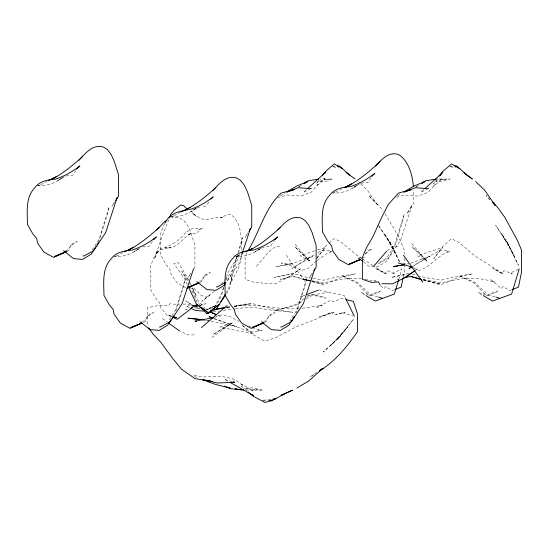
<?xml version="1.0" encoding="UTF-8"?>
<svg xmlns="http://www.w3.org/2000/svg" width="549" height="549" viewBox="0 0 549 549"><rect width="100%" height="100%" fill="white"/><g stroke="black" fill="none" stroke-linecap="round" stroke-linejoin="round"><path stroke-width="0.41" stroke-dasharray="2.75 2.06" d="M403.309 276.792L404.284 272.009L404.284 264.295M223.402 287.628L221.995 292.404L214.954 306.507M226.456 277.279L227.629 273.292L238.431 255.086M223.923 287.141L221.302 295.911L216.361 305.656M237.992 252.814L242.528 237.696L238.836 251.559M237.628 255.532L231.664 273.759L226.257 282.289M398.752 279.475L401.943 268.935L392.906 273.196L394.971 274.102L388.198 270.966L386.331 270.932L384.684 273.526L375.495 268.365L386.503 273.56L384.684 273.526L374.006 266.128M242.253 253.281L238.98 263.527L226.943 281.623M236.969 255.964L232.364 270.115L225.385 281.026M98.353 242.83L107.206 215.064L109.217 206.767L99.046 239.186L91.635 250.783M175.893 310.645L183.709 286.05L185.713 277.753L175.55 310.171L168.57 321.083M296.35 313.026L304.949 286.05L306.953 277.753L296.789 310.171L289.81 321.083M239.199 254.516L235.672 264.433L228.61 288.513L226.504 292.123M168.811 219.531L161.88 237.01L154.489 258.922L157.741 250.522L152.821 259.924L150.399 267.253L150.399 289.103L155.724 298.34L159.594 302.87L160.562 307.564L166.848 315.167L171.686 316.444M247.064 252.849L245.108 257.44L245.108 279.29L254.427 282.447L261.2 281.912L262.889 284.979M164.686 223.635L163.183 226.298L160.761 233.462L160.761 255.312L166.086 264.721L169.957 269.326L170.924 274.129L177.21 283.044L186.893 288.335M114.487 202.025L111.9 206.321L114.693 202.018M190.99 273.011L188.403 277.307L190.729 273.725M247.798 232.954L245.218 237.25L247.077 234.382M312.23 273.011L309.643 277.307L312.429 273.004M226.373 293.681L229.825 287.985L232.165 275.385L230.758 282.9C236.029 273.347 242.171 262.95 241.354 251.682M75.913 170.471L72.928 175.138L68.275 175.337L63.629 177.114L57.583 180.69L63.252 177.128M152.416 241.457L149.431 246.124L144.778 246.323L140.901 247.805M208.805 202.066L206.246 206.067L201.593 206.266M274.939 239.453L270.671 246.124L266.018 246.323L261.365 248.1M370.904 177.89L367.912 182.556L363.266 182.755L358.614 184.539L352.568 188.108L358.236 184.546M193.975 268.701L194.909 267.267L194.909 245.417L190.819 232.433L187.566 225.296L183.846 220.561L180.113 218.131L174.294 217.452L171.267 217.864M364.948 254.235L368.379 250.255L372.064 249.177L369.086 250.79L365.421 254.029M316.519 258.565L325.303 246.576L328.432 243.749M318.818 180.401L316.313 183.778L319.374 179.962M437.58 178.377L433.58 183.778L437.656 178.693M317.054 257.913L325.612 247.4L315.531 250.543M221.274 284.114L224.582 280.189M225.131 279.537L226.778 277.574M256.486 266.19L269.435 251.181L275.9 246.329L280.601 246.24M170.801 303.123L168.564 305.642L159.622 305.203L147.331 307.79L147.331 325.742M214.501 291.087L201.806 301.332L209.807 295.259L205.854 297.133L201.222 295.417L191.203 285.624M329.057 243.18L334.053 238.657C344.992 242.775 351.868 252.897 361.853 258.579M316.444 260.974L308.291 268.132L301.181 270.671L295.671 267.418L281.157 262.964L292.143 263.897L275.866 266.649L290.833 264.035L312.848 256.177L291.828 268.502L313.191 255.367L315.167 254.592M317.075 260.425L327.973 252.965L330.807 251.655L329.064 252.266L332.104 251.826C327.211 248.711 321.343 249.85 317.185 253.631M306.514 189.604L303.371 192.308L309.945 189.309M423.78 189.604L420.637 192.308L427.211 189.309M387.347 250.701L393.166 246.329L397.867 246.24M211.777 337.635L232.145 322.853L212.861 334.547L232.687 322.839L219.902 327.115L253.59 333.991L241.587 324.816L253.185 334.664L264.728 341.169L275.433 337.807L295.774 326.998L317.466 318.605L331.569 312.525L333.97 312.498L319.443 316.766L331.569 312.525L333.737 314.659L336.208 314.632L345.143 312.058L336.208 314.632M363.212 258.03L364.632 257.014M415.614 270.225L417.583 268.818L415.552 270.238M67.122 251.36L69.648 249.596L65.077 250.44M280.299 195.924L285.144 192.85M143.625 322.345L146.151 320.582L142.342 321.289M397.565 195.924L401.024 193.673M264.865 322.345L267.39 320.582L263.582 321.289M316.698 372.455L310.501 376.641L313.959 374.466M299.006 186.818L301.14 185.432M416.272 186.818L418.407 185.432M304.167 298.67L294.449 304.901L274.919 310.823L295.602 305.34L303.446 300.653M306.946 296.885L311.111 294.216L323.773 297.071L325.729 298.169L312.717 295.108L306.301 298.944M62.552 177.574C55.401 182.783 47.125 186.269 38.183 185.487L41.6 184.361L47.159 181.245M195.869 208.503C188.712 213.712 180.436 217.198 171.494 216.416M138.355 249.006C131.403 254.057 123.333 257.186 114.679 256.472M356.843 185.438C349.891 190.489 341.814 193.625 333.168 192.905M259.595 249.006C252.643 254.057 244.573 257.186 235.919 256.472M196.569 208.057L190.894 211.619L196.268 208.442M139.755 248.114L134.08 251.668L138.115 249.294M260.995 248.114L255.319 251.668L260.7 248.498M297.579 187.744L301.943 185.082M414.845 187.744L419.21 185.082M180.47 212.175L174.918 215.29L172.18 216.189M122.962 252.622L118.104 255.347L115.365 256.246M342.144 188.664L334.533 192.452M244.202 252.622L239.343 255.347L236.605 256.246M199.733 282.666L202.958 280.525L198.388 281.369M216.032 305.47L206.808 309.711M518.455 269.291L510.172 273.196L512.238 274.102L505.464 270.966L503.598 270.932L501.951 273.526L492.762 268.365L503.769 273.56L501.951 273.526L491.266 266.128L474.83 255.909L459.424 242.754L451.319 238.657L442.569 246.576L433.785 258.565L442.878 247.4L417.357 255.765L427.04 260.967L412.024 246.721L426.628 260.96L411.201 242.96M196.94 208.044L200.817 206.561M394.491 289.707L392.247 290.551L385.741 286.482L384.108 288.644L380.375 285.473M511.75 289.707L509.513 290.551L503.008 286.482L501.374 288.644L490.799 279.654L494.937 282.282L485.501 279.674L477.239 278.343L466.575 278.425L456.885 279.537L440.854 282.79L422.428 279.441L440.531 284.979L458.93 277.231L472.723 273.814L457.296 276.222L440.82 280.189L424.425 277.382L419.628 276.078M304.942 295.163L300.207 296.913L304.421 296.227M214.796 317.281L221.343 314.872L230.731 316.965L238.877 321.412M410.453 263.197L430.107 256.177L412.718 266.375C421.09 260.679 430.025 256.074 438.678 250.948C442.13 248.944 446.035 250.269 449.37 251.826L446.33 252.266L448.073 251.655C436.922 256.136 430.128 267.576 418.448 270.671L413.623 267.823M314.755 250.783L300.09 255.765L309.773 260.967L294.758 246.721L309.368 260.96L293.935 242.96M277.533 197.818L286.962 194.984L300.591 196.089L311.159 192.232L317.953 184.32L316.492 185.953L320.609 182.755L325.001 178.226L322.654 180.559L318.818 181.41L324.699 181.801L332.838 178.885L324.548 179.29L328.789 179.681L324.39 178.995L320.019 179.173M396.371 197.345L404.229 194.984L417.858 196.089L428.426 192.232L435.22 184.32L433.758 185.953L437.876 182.755L442.268 178.226L439.921 180.559L436.084 181.41L441.966 181.801L450.105 178.885L441.808 179.29L446.049 179.681L441.657 178.995L437.285 179.173M195.959 306.527L199.163 305.608M199.966 305.374L205.573 303.762L198.409 305.786M195.224 306.692L197.613 306.013M205.896 309.464L213.005 307.653M409.225 273.265L391.382 277.423L405.732 274.534L407.337 275.07M226.662 307.591L230.765 306.822M234.059 306.205L250.495 303.123L274.781 309.485L292.988 312.292L272.627 310.315L250.879 307.056L235.061 308.744M359.3 258.003L363.109 257.296M213.348 312.038L219.202 311.05M223.381 310.35L234.231 308.833M307.79 295.678L328.007 292.397M226.682 307.694L230.827 307.049M234.142 306.534L250.715 303.947L234.197 306.088M226.6 307.666L229.853 307.172M226.764 307.049L230.072 306.623M263.41 400.235L271.81 399.144M332.413 166.622L336.592 166.141M449.679 166.622L453.858 166.141M234.066 306.719C255.69 302.252 277.149 310.384 298.951 308.572M302.307 308.229L322.304 305.34L316.842 307.495L330.807 300.111L332.962 301.888L341.553 298.539L345.493 299.473M37.126 185.562L41.484 185.26M332.111 192.98L336.468 192.678M170.437 216.491L174.795 216.189M113.629 256.548L117.98 256.246M235.596 256.5L239.22 256.246M203.439 320.753L206.856 320.575M173.203 304.153L179.839 304.119M183.153 304.098L187.298 304.077L192.905 305.93M264.707 283.723L275.392 283.819L288.129 277.327L300.317 268.818L288.129 277.327L280.21 279.468L292.83 276.415L310.988 280.628M194.181 334.945L187.971 334.869L179.434 330.882M246.213 390.03L251.984 390.174L257.783 389.612L252.183 389.934L263.129 390.264L252.382 387.869L244.621 388.191L249.685 388.891L252.787 390.813L246.988 387.093L241.553 384.465L243.482 385.803L234.519 379.304L220.568 376.134L202.574 377.039L191.786 375.022M262.573 400.338L267.384 400.688M402.65 263.321L408.566 263.829M206.932 320.177L208.586 320.348M187.264 309.533L185.61 309.327L187.223 309.574M199.493 308.524L194.49 307.776L200.097 308.73M206.156 309.526L210.322 310.151M361.626 278.611L349.308 278.425L339.618 279.537L323.587 282.79L311.825 280.772M364.927 279.146L374.521 281.411M312.079 278.219L307.159 277.382L291.958 273.265L274.116 277.423L288.465 274.534L305.292 280.196L311.063 281.397M312.896 278.364L323.553 280.189L340.03 276.222L355.457 273.814L341.663 277.231L323.265 284.979L302.719 278.782L311.002 280.855M450.461 166.786L455.945 167.925M333.195 166.786L338.678 167.925M422.558 280.196L440.703 283.97L421.639 279.201M311.887 281.568L323.436 283.97L311.832 281.067M319.154 289.906L344.305 295.65L345.053 297.181M207.68 320.321L210.171 320.877M211.001 321.062L236.736 326.779L213.753 318.393M194.01 305.965L190.53 305.169L185.898 307.001L187.861 306.843L189.357 307.557M495.205 296.982L478.193 292.542L482.502 295.094M377.938 296.982L360.926 292.542L365.236 295.094M412.423 274.129L415.627 275.001M232.392 381.555L224.232 379.242L228.693 381.624M342.418 312.8L352.76 315.833M195.314 306.685L199.314 307.92M171.713 316.107L167.706 314.769L171.315 316.519M214.481 318.756L248.045 331.074L252.382 331.987L256.726 331.665L262.161 330.354L258.147 329.997L260.452 330.491L252.664 327.705M194.387 376.532L196.521 377.438M217.905 315.394L220.204 316.396L217.891 315.366M248.608 325.866L250.639 326.785M194.504 306.253L185.857 301.037L193.008 305.436M362.573 259.018L373.286 265.682M376.291 281.404L373.533 279.654L375.399 281.246M162.346 318.557L167.129 322.002M246.7 390.428L241.32 386.249L243.825 388.349M363.452 261.866L368.551 266.059L377.671 266.8L386.125 261.619C396.351 247.805 399.912 230.553 404.201 214.185L394.031 246.604L386.62 258.202L377.938 263.41L379.002 263.362L388.617 258.112L400.653 240.016L412.052 205.148L406.891 213.746L413.39 203.7L413.39 189.995M358.387 181.541L360.199 183.277M360.803 183.86L367.432 190.235L378.11 205.655L368.722 195.478L379.73 206.589L383.065 211.159M490.044 199.568L485.989 195.478L489.852 199.671M191.086 210.761L196.233 216.457L192.02 213.122C197.009 215.592 201.359 220.375 207.371 219.778C212.463 217.733 217.96 216.944 223.395 217.878L220.293 217.809L226.401 215.119L230.628 214.309C241.69 222.386 241.677 238.479 241.354 250.831M205.347 308.84L196.528 298.869L191.821 287.902M200.268 305.621L196.515 301.264L190.064 286.358M188.362 280.148L181.815 271.309L188.026 281.651M384.973 213.774L394.127 228.837L400.049 240.16L404.284 250.159L404.284 254.201M286.146 255.203L305.477 282.124M378.879 226.085L389.275 241.032L399.761 262.278M378.391 225.392L391.437 245.252L384.197 233.661L397.133 256.225L389.275 241.032L399.713 262.271M192.315 287.861L196.398 296.083L192.26 287.69M189.247 281.589L190.75 284.643M187.401 284.677L184.896 279.304L173.848 263.445L176.421 263.342L178.301 262.504L187.113 276.936L188.458 280.065M189.803 283.202L190.476 284.766M404.284 258.298L404.284 263.438M71.233 244.943L68.694 248.683L72.839 244.346L77.073 241.759L74.273 242.274L71.233 244.943M147.736 315.929L145.197 319.669L149.342 315.332L153.576 312.745L150.776 313.259L147.736 315.929M204.551 275.873L202.011 279.613L206.156 275.275L210.391 272.688L207.584 273.203L204.551 275.873M268.976 315.929L266.437 319.669L270.582 315.332L274.816 312.745L272.016 313.259L268.976 315.929M353.371 319.285L337.628 339.22L323.265 352.06L340.476 335.748L330.923 345.273L347.997 326.737L337.628 339.22L353.371 319.285M185.651 232.543C179.729 240.373 170.766 246.405 161.132 248.347L156.204 253.947L160.075 249.98L170.718 247.167L165.352 247.908L171.46 247.88C179.516 244.785 184.032 236.763 191.642 233.167L187.408 235.253L191.182 233.27L195.876 233.881L200.529 228.988L199.239 229.64L202.595 228.741L195.705 228.247L191.471 229.029L185.651 232.543M380.258 291.011L378.783 292.349L369.189 295.822L356.562 282.81L341.766 275.605L357.433 282.282L370.403 294.731L380.258 291.011M497.524 291.011L496.042 292.349L486.455 295.822L473.828 282.81L459.033 275.605L474.7 282.282L487.67 294.731L497.524 291.011M215.318 305.807L209.313 308.387L215.29 305.8M399.061 279.043L397.476 279.468L399.054 279.084M501.463 233.661L495.658 225.392L508.703 245.252L501.463 233.661L506.542 241.032L518.469 265.304L506.542 241.032L514.399 256.225L501.463 233.661"/><path stroke-width="0.82" d="M402.987 278.384L401.202 287.154L395.232 289.419M398.505 280.285L394.34 294.079L375.283 301.065L365.95 295.527M519.21 268.935L511.599 294.079L492.549 301.065L483.216 295.527M242.507 252.492L250.385 228.659L249.521 230.093M193.571 268.715L182.165 303.583L170.135 321.68L160.521 326.93L159.45 326.971M314.81 268.715L303.405 303.583L291.375 321.68L281.761 326.93L280.69 326.971M169.442 217.939L171.013 213.966L174.04 210.459L180.642 205.01L183.689 205.655L187.58 209.615M248.038 250.55C259.787 231.781 264.529 208.538 281.191 193.09L294.346 189.529L287.271 191.937M165.064 222.969C170.156 211.537 182.144 211.338 192.466 208.695C200.001 206.005 206.904 201.689 213.204 196.817L210.885 199.143M225.234 294.291L216.581 308.963L206.966 313.76L198.903 305.786M116.21 199.163L117.067 197.729L105.662 232.598L93.632 250.694L84.018 255.944L82.947 255.992M225.509 295.101L220.753 302.122M96.096 246.384L91.134 254.201L82.679 259.382L73.566 258.641L63.554 250.721M97.001 244.964L98.353 242.83M171.247 319.504L167.637 325.186L159.183 330.368L150.062 329.626L140.057 321.707M172.146 318.077L173.498 315.95M225.351 283.709L224.452 285.13L215.997 290.311L206.877 289.57L196.865 281.651M294.291 316.656L288.877 325.186L280.422 330.368L271.302 329.626L261.297 321.707M76.771 169.14L77.622 167.802L77.162 168.516M115.619 200.584L118.406 196.281L118.406 174.431L114.322 161.447L111.063 154.31L107.343 149.575L103.61 147.146C93.007 143.57 85.301 153.425 79.001 160.253M248.93 231.513L251.723 227.211L251.723 205.36L247.633 192.376L244.38 185.239L240.661 180.504L236.928 178.075C226.634 174.582 218.969 183.86 212.875 190.606M313.822 270.856L316.149 267.267L316.149 245.417L312.058 232.433L308.806 225.296L305.086 220.561L301.353 218.131C291.416 214.741 283.799 223.368 277.924 230.017M153.665 239.501L154.125 238.788M274.905 239.501L275.365 238.788M372.147 175.934L372.613 175.227M322.318 175.68L325.324 171.631L334.286 163.952L342.597 168.742L349.686 175.056L346.028 172.407M439.584 175.68L442.59 171.631L451.553 163.952L459.863 168.742L466.952 175.056L472.339 178.988L465.497 174.012M324.473 173.608L325.488 172.338L307.776 188.52M439.694 176.147L442.755 172.338L425.043 188.52M373.752 266.19L386.695 251.181M351.703 183.764L345.994 187.092C355.752 182.117 364.502 175.536 372.702 168.262C380.217 162.079 387.244 150.707 398.601 154.564C408.71 160.754 412.628 175.625 413.39 186.708M156.685 230.017L164.666 221.624L166.862 220.375M375.653 165.949L380.1 161.344M78.15 167.63L79.893 165.887C72.585 171.645 64.343 176.291 55.456 179.139C47.969 179.674 39.535 181.184 34.793 187.696C25.309 197.537 27.375 211.928 27.45 224.383L32.775 233.792L36.646 238.396L37.613 243.2L43.899 252.115L53.576 257.406L66.155 251.648L54.324 256.637L66.415 251.737M153.494 239.783L156.396 236.873C149.088 242.631 140.846 247.276 131.959 250.124C124.465 250.66 116.038 252.163 111.296 258.675C101.805 268.523 103.871 282.913 103.953 295.369L109.272 304.777L113.142 309.382L114.11 314.186L120.403 323.1L130.079 328.391L141.917 322.977L130.827 327.623L142.164 323.032M274.733 239.783L277.636 236.873C270.328 242.631 262.086 247.276 253.199 250.124C245.705 250.66 237.278 252.163 232.536 258.675C223.045 268.523 225.111 282.913 225.193 295.369L230.511 304.777L234.382 309.382L235.349 314.186L241.642 323.1L251.318 328.391L263.156 322.977M371.975 176.215L374.878 173.306C367.569 179.063 359.327 183.716 350.447 186.564C342.953 187.092 334.519 188.602 329.777 195.115C320.293 204.955 322.359 219.353 322.435 231.802L327.76 241.21L331.63 245.815L332.598 250.625L338.884 259.533L348.56 264.824L360.398 259.409L349.308 264.055L360.645 259.464M82.535 156.595C72.839 165.379 62.689 173.772 50.988 179.681M159.038 227.581C149.342 236.365 139.192 244.758 127.492 250.667L133.215 247.331M215.853 187.525C206.156 196.309 196 204.702 184.299 210.61L190.029 207.275M280.278 227.581C270.547 236.29 260.487 244.84 248.745 250.653L252.211 248.635L245.629 251.867M201.49 327.575L227.018 305.464M208.922 312.285L206.966 313.76L219.326 304.407L210.219 311.304M414.955 270.698L405.395 277.327L392.659 283.819L381.974 283.723M414.879 270.712L405.395 277.327L403.81 277.76M319.449 370.596L322.887 368.276L308.792 380.944L296.858 388.088M303.988 183.586L308.264 180.813L318.605 179.139M421.968 183.119L425.53 180.813L435.872 179.139M319.491 370.987C335.096 361.297 347.174 346.748 357.44 331.726L357.44 313.774L353.371 301.332L346.282 299.658M411.228 267.185L409.094 268.502L411.99 266.8M304.853 183.311L307.763 181.534L296.755 185.981L286.523 192.02M422.119 183.311L425.029 181.534L414.021 185.981L403.789 192.02M51.002 179.674L56.712 176.346M281.191 395.294L292.48 390.181L285.37 393.407L271.398 400.976L268.989 400.804M225.467 282.433L217.335 286.873L216.265 286.921M48.621 180.525L54.468 177.65M181.204 211.811L187.785 208.579M124.39 251.867L130.971 248.635M344.34 187.586L349.459 185.068M186.893 288.335L198.731 282.92M281.074 395.349L285.37 393.407M198.683 282.913L187.641 287.566L198.978 282.975M263.108 322.97L252.066 327.623L264.158 322.723M194.01 305.965L197.51 304.908L195.787 305.285L191.182 307.927L192.383 307.124L189.954 309.526L177.094 319.333L172.757 317.226M287.251 191.91L298.038 187.731L311.407 188.643M404.517 191.91L415.305 187.731L428.673 188.643M512.498 289.419L518.469 287.154L521.55 272.009L521.55 250.159L517.316 240.16L504.613 217.033L496.996 206.589L492.364 201.908M306.52 294.58L318.365 290.195M204.454 310.521L202.89 311.063L195.355 310.418L190.86 308.27M404.538 191.937L411.613 189.529L398.457 193.09L388.267 204.509L381.733 217.308L372.538 237.449L366.608 247.489L362.374 257.44L362.374 279.29L371.687 282.447L378.46 281.912L380.155 284.979M403.783 277.945L410.096 276.415L420.781 279.043M216.896 309.114L225.117 307.392M213.238 317.706L194.916 321.206L196.617 321.117M404.771 264.618L393.132 266.649L404.524 264.728M214.391 309.533L224.966 307.914M273.491 398.924L276.01 398.601L265.037 402.534L253.206 396.227L248.203 392.027M337.429 166.045L339.104 165.846L342.597 168.742M454.696 166.045L456.37 165.846L459.863 168.742M243.763 390.058L235.274 388.987M203.624 319.827L187.923 318.173L202.739 319.786M235.198 388.96L241.539 389.824L230.69 388.685L224.424 386.153M205.93 380.169L212.319 381.528L194.957 378.597L181.506 369.216L172.887 358.703L160.74 342.164L152.917 333.916L148.724 327.787M203.549 379.709L217.191 383.003L234.842 382.248L233.208 381.788M496.015 297.187L499.254 298.038M378.748 297.187L381.987 298.038M173.299 316.869L176.524 317.713L173.319 316.643M398.423 262.964L412.937 267.418M411.338 276.422L421.756 279.928M212.957 318.104L208.997 316.656L212.909 318.152M202.698 379.736L215.503 384.437L230.031 388.088L227.657 387.189M210.219 312.004L216.354 314.68M210.246 312.065L216.375 314.728M230.175 382.42L253.425 395.644L252.08 394.601M358.538 258.147L362.814 261.338M168.502 322.99L179.434 330.882M463.905 172.846L466.952 175.056M347.544 173.511L355.073 178.988M201.86 307.701L208.435 312.944L196.693 304.64L188.472 286.983M475.654 181.541L484.692 190.235L495.376 205.655L493.167 203.26M403.405 255.203L422.744 282.124M345.424 297.942L354.345 316.299"/></g></svg>
